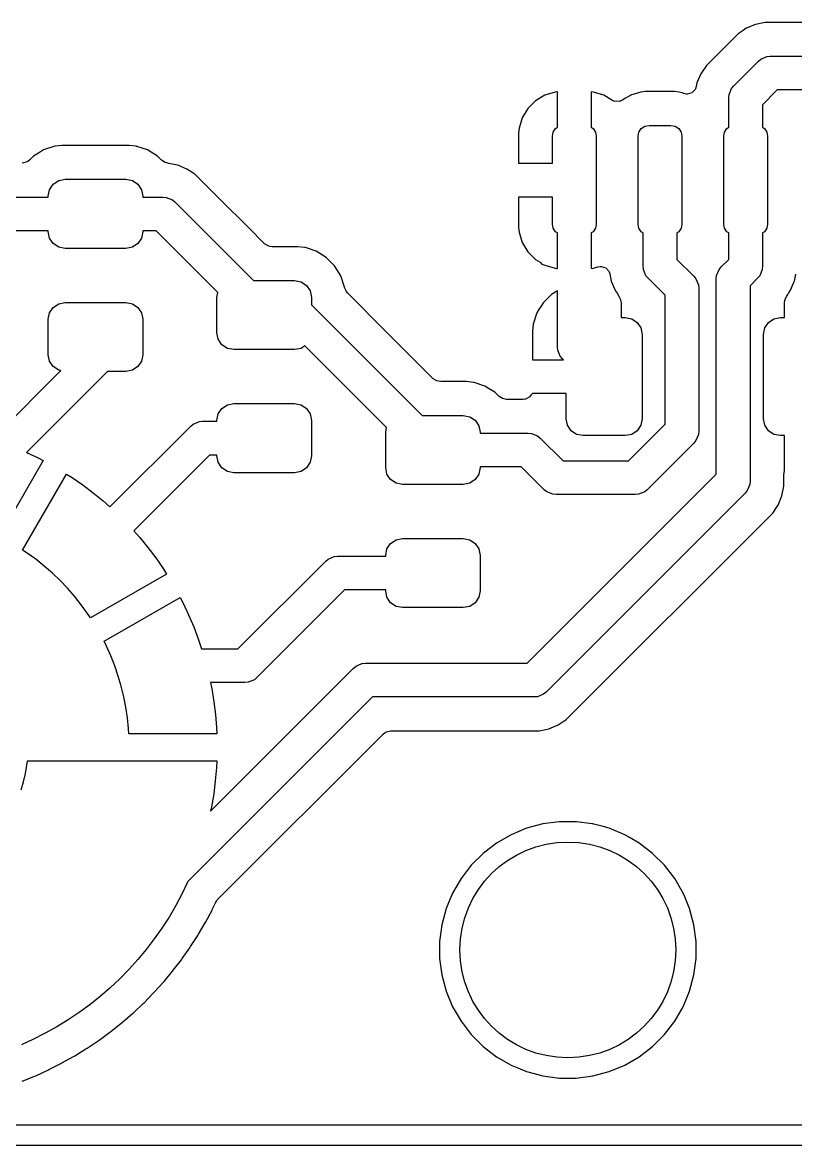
# Model space of a CAD drawing. Header units: millimetres. Extents: x 117.1 to 182.9, y -117.9 to -82.1.
# Drawn here: x 141.92 to 153.37, y -117.9 to -101.25 of the extents above; entities that cross this region are included whole.
import ezdxf

# ---------------------------------------------------------------- set-up
doc = ezdxf.new("R2010")
doc.units = ezdxf.units.MM
for name, color, linetype, lineweight, true_color in [('cut_in', 5, 'CONTINUOUS', 25, 0x0000ff), ('cut_out', 174, 'CONTINUOUS', 25, 0x000080), ('trace_in', 6, 'CONTINUOUS', 25, 0xff00ff), ('trace_out', 214, 'CONTINUOUS', 25, 0x800080)]:
    doc.layers.add(name, color=color, linetype=linetype, lineweight=lineweight, true_color=true_color)

msp = doc.modelspace()

# ---------------------------------------------------------------- linework, layer by layer
at = {"layer": 'cut_in'}
msp.add_circle((150, -115), 1.6, dxfattribs=at)
at = {"layer": 'cut_out', "linetype": 'CONTINUOUS'}
msp.add_line((164, -117.9), (136, -117.9), dxfattribs=at)
at = {"layer": 'trace_in', "linetype": 'CONTINUOUS'}
for p, q in [((149.658602, -102.328929), (149.520918, -102.412163)), ((149.812207, -102.281065), (149.658602, -102.328929)), ((149.841721, -102.278382), (149.812207, -102.281065)), ((149.844999, -102.278085), (149.841721, -102.278382)), ((149.845, -102.278085), (149.844999, -102.278085)), ((149.845, -102.804283), (149.845, -102.278085)), ((149.407163, -102.525918), (149.323928, -102.663603)), ((149.407166, -102.525914), (149.407163, -102.525918)), ((149.520914, -102.412166), (149.407166, -102.525914)), ((149.520918, -102.412163), (149.520914, -102.412166)), ((149.323927, -102.663605), (149.276066, -102.8172)), ((149.323928, -102.663603), (149.323927, -102.663605)), ((149.276063, -102.81721), (149.27, -102.883947)), ((149.27, -102.883947), (149.27, -102.883956)), ((149.27, -102.883956), (149.27, -103.3375)), ((149.276066, -102.8172), (149.276063, -102.81721)), ((149.77, -102.9375), (149.78237, -102.875314)), ((149.78237, -102.875314), (149.817595, -102.822595)), ((149.817595, -102.822595), (149.845, -102.804283)), ((149.77, -103.3375), (149.77, -102.9375)), ((149.27, -103.3375), (149.77, -103.3375)), ((149.77, -103.8375), (149.27, -103.8375)), ((149.27, -103.8375), (149.27, -104.291051)), ((149.77, -104.2375), (149.77, -103.8375)), ((149.27, -104.291051), (149.276063, -104.357788)), ((149.276063, -104.357788), (149.276066, -104.357798)), ((149.276066, -104.357798), (149.323927, -104.511393)), ((149.78237, -104.299686), (149.77, -104.2375)), ((149.817595, -104.352405), (149.78237, -104.299686)), ((149.845, -104.370716), (149.817595, -104.352405)), ((149.845, -104.896914), (149.845, -104.370716)), ((149.323927, -104.511393), (149.323928, -104.511395)), ((149.323928, -104.511395), (149.407163, -104.64908)), ((149.407163, -104.64908), (149.407166, -104.649084)), ((149.407166, -104.649084), (149.520915, -104.762833)), ((149.520915, -104.762833), (149.520917, -104.762834)), ((149.520917, -104.762834), (149.520919, -104.762836)), ((149.520919, -104.762836), (149.587701, -104.803208)), ((149.587701, -104.803208), (149.614316, -104.83227)), ((149.614316, -104.83227), (149.658604, -104.84607)), ((149.658604, -104.84607), (149.658607, -104.846072)), ((149.658607, -104.846072), (149.658606, -104.846072)), ((149.658606, -104.846072), (149.812197, -104.893932)), ((149.812197, -104.893932), (149.812207, -104.893935)), ((149.812207, -104.893935), (149.812212, -104.893935)), ((149.812212, -104.893935), (149.812214, -104.893936)), ((149.812214, -104.893936), (149.83627, -104.896121)), ((149.83627, -104.896121), (149.844989, -104.896913)), ((149.844989, -104.896913), (149.844991, -104.896914)), ((149.844991, -104.896914), (149.844999, -104.896914)), ((149.844999, -104.896914), (149.845, -104.896914)), ((149.845, -105.228191), (149.756652, -105.282685)), ((149.845, -106.0575), (149.845, -105.228191)), ((149.756652, -105.282685), (149.632685, -105.406652)), ((149.540638, -105.555888), (149.485494, -105.722299)), ((149.540641, -105.555879), (149.540638, -105.555888)), ((149.576833, -105.497203), (149.540641, -105.555879)), ((149.602003, -105.456394), (149.576833, -105.497203)), ((149.632685, -105.406652), (149.602003, -105.456394)), ((149.485493, -105.722304), (149.475, -105.825007)), ((149.485494, -105.722299), (149.485493, -105.722304)), ((149.475, -105.825007), (149.475, -105.82501)), ((149.475, -105.82501), (149.475, -105.825013)), ((149.475, -105.825013), (149.475, -106.25)), ((149.849804, -106.106273), (149.845, -106.0575)), ((149.887133, -106.196393), (149.849804, -106.106273)), ((149.887137, -106.196397), (149.887133, -106.196393)), ((149.918223, -106.234277), (149.887137, -106.196397)), ((149.475, -106.25), (149.933946, -106.25)), ((149.933946, -106.25), (149.918223, -106.234277)), ((149.387786, -113.196499), (149.15765, -113.291824)), ((149.628439, -113.132016), (149.387786, -113.196499)), ((149.871333, -113.100039), (149.628439, -113.132016)), ((149.873347, -113.099705), (149.871333, -113.100039)), ((149.875424, -113.0995), (149.873347, -113.099705)), ((149.875429, -113.0995), (149.875424, -113.0995)), ((149.875435, -113.0995), (149.875429, -113.0995)), ((150.124565, -113.0995), (149.875435, -113.0995)), ((150.12457, -113.0995), (150.124565, -113.0995)), ((150.124575, -113.0995), (150.12457, -113.0995)), ((150.126649, -113.099705), (150.124575, -113.0995)), ((150.128665, -113.100039), (150.126649, -113.099705)), ((150.359465, -113.130424), (150.128665, -113.100039)), ((150.359473, -113.130425), (150.359465, -113.130424)), ((150.371561, -113.132017), (150.359473, -113.130425)), ((150.371564, -113.132017), (150.371561, -113.132017)), ((150.371565, -113.132018), (150.371564, -113.132017)), ((150.383335, -113.135171), (150.371565, -113.132018)), ((150.383346, -113.135174), (150.383335, -113.135171)), ((150.406833, -113.141467), (150.383346, -113.135174)), ((150.406833, -113.141468), (150.406833, -113.141467)), ((150.521921, -113.172306), (150.406833, -113.141468)), ((150.612214, -113.1965), (150.521921, -113.172306)), ((150.842348, -113.291824), (150.612214, -113.1965)), ((149.157609, -113.291845), (148.941873, -113.416399)), ((149.15761, -113.291843), (149.157609, -113.291845)), ((149.157623, -113.291837), (149.15761, -113.291843)), ((149.15763, -113.291833), (149.157623, -113.291837)), ((149.157637, -113.29183), (149.15763, -113.291833)), ((149.15765, -113.291824), (149.157637, -113.29183)), ((150.842361, -113.29183), (150.842348, -113.291824)), ((150.842376, -113.291837), (150.842361, -113.29183)), ((150.921666, -113.337615), (150.842376, -113.291837)), ((151.058125, -113.416399), (150.921666, -113.337615)), ((148.941873, -113.416399), (148.744232, -113.568053)), ((151.255766, -113.568053), (151.058125, -113.416399)), ((148.744209, -113.568074), (148.568074, -113.744209)), ((148.744217, -113.568067), (148.744209, -113.568074)), ((148.744232, -113.568053), (148.744217, -113.568067)), ((151.255771, -113.568057), (151.255766, -113.568053)), ((151.255774, -113.56806), (151.255771, -113.568057)), ((151.255781, -113.568066), (151.255774, -113.56806)), ((151.431933, -113.744218), (151.255781, -113.568066)), ((148.568053, -113.744232), (148.416399, -113.941873)), ((148.568067, -113.744217), (148.568053, -113.744232)), ((148.568074, -113.744209), (148.568067, -113.744217)), ((151.431939, -113.744225), (151.431933, -113.744218)), ((151.431941, -113.744228), (151.431939, -113.744225)), ((151.431945, -113.744232), (151.431941, -113.744228)), ((151.583599, -113.941873), (151.431945, -113.744232)), ((148.416399, -113.941873), (148.291845, -114.157609)), ((151.708162, -114.157623), (151.583599, -113.941873)), ((148.291824, -114.15765), (148.196499, -114.387786)), ((148.29183, -114.157637), (148.291824, -114.15765)), ((148.291833, -114.15763), (148.29183, -114.157637)), ((148.291837, -114.157623), (148.291833, -114.15763)), ((148.291845, -114.157609), (148.291837, -114.157623)), ((151.708169, -114.157638), (151.708162, -114.157623)), ((151.731661, -114.214354), (151.708169, -114.157638)), ((151.803502, -114.387793), (151.731661, -114.214354)), ((148.196499, -114.387786), (148.132016, -114.628439)), ((151.867982, -114.628435), (151.803502, -114.387793)), ((148.132016, -114.628439), (148.099501, -114.875417)), ((151.9005, -114.875435), (151.867982, -114.628435)), ((148.099501, -114.875417), (148.0995, -114.875446)), ((148.0995, -114.875446), (148.0995, -115.124552)), ((151.9005, -115.124565), (151.9005, -114.875435)), ((148.0995, -115.124552), (148.099501, -115.124581)), ((148.099501, -115.124581), (148.132016, -115.371559)), ((151.867982, -115.371565), (151.9005, -115.124565)), ((148.132016, -115.371559), (148.196499, -115.612212)), ((151.803502, -115.612207), (151.867982, -115.371565)), ((148.196499, -115.612212), (148.291824, -115.842348)), ((151.708164, -115.842373), (151.803502, -115.612207)), ((148.291824, -115.842348), (148.29183, -115.842361)), ((148.29183, -115.842361), (148.291837, -115.842376)), ((148.291837, -115.842376), (148.342703, -115.930479)), ((151.583599, -116.058127), (151.708164, -115.842373)), ((148.342703, -115.930479), (148.416399, -116.058125)), ((148.416399, -116.058125), (148.568053, -116.255766)), ((151.431938, -116.255776), (151.583599, -116.058127)), ((148.568053, -116.255766), (148.568057, -116.255771)), ((148.568057, -116.255771), (148.56806, -116.255774)), ((148.56806, -116.255774), (148.568066, -116.255781)), ((148.568066, -116.255781), (148.744218, -116.431933)), ((151.255776, -116.431938), (151.431938, -116.255776)), ((148.744218, -116.431933), (148.744225, -116.431939)), ((148.744225, -116.431939), (148.744228, -116.431941)), ((148.744228, -116.431941), (148.744232, -116.431945)), ((148.744232, -116.431945), (148.790931, -116.467778)), ((148.790931, -116.467778), (148.941873, -116.583599)), ((151.058127, -116.583599), (151.255776, -116.431938)), ((148.941873, -116.583599), (149.157623, -116.708162)), ((149.157623, -116.708162), (149.157638, -116.708169)), ((149.157638, -116.708169), (149.256825, -116.749253)), ((150.612207, -116.803502), (150.842373, -116.708164)), ((150.842373, -116.708164), (151.058127, -116.583599)), ((149.256825, -116.749253), (149.387793, -116.803502)), ((149.387793, -116.803502), (149.628435, -116.867982)), ((149.628435, -116.867982), (149.875435, -116.9005)), ((150.124565, -116.9005), (150.371565, -116.867982)), ((150.371565, -116.867982), (150.612207, -116.803502)), ((149.875435, -116.9005), (149.875442, -116.9005)), ((149.875442, -116.9005), (150.124558, -116.9005)), ((150.124558, -116.9005), (150.124565, -116.9005))]:
    msp.add_line(p, q, dxfattribs=at)
at = {"layer": 'trace_out', "linetype": 'CONTINUOUS'}
for p, q in [((152.595269, -101.367813), (152.521591, -101.417041)), ((152.644494, -101.334922), (152.595269, -101.367813)), ((152.644505, -101.334915), (152.644494, -101.334922)), ((152.644519, -101.334908), (152.644505, -101.334915)), ((152.781076, -101.278345), (152.644519, -101.334908)), ((152.781096, -101.278338), (152.781076, -101.278345)), ((152.781104, -101.278336), (152.781096, -101.278338)), ((152.926077, -101.2495), (152.781104, -101.278336)), ((155.373332, -101.2495), (152.926077, -101.2495)), ((152.521575, -101.417053), (152.05205, -101.886578)), ((152.521591, -101.417041), (152.521575, -101.417053)), ((152.05205, -101.886578), (151.978231, -101.997054)), ((152.458223, -102.188223), (152.823223, -101.823223)), ((152.823223, -101.823223), (152.861108, -101.792132)), ((152.861108, -101.792132), (152.913899, -101.770265)), ((152.913899, -101.770265), (152.951227, -101.754804)), ((152.951227, -101.754804), (153, -101.75)), ((153, -101.75), (155.975, -101.75)), ((151.969908, -102.009519), (151.913345, -102.146076)), ((151.969915, -102.009505), (151.969908, -102.009519)), ((151.969928, -102.009484), (151.969915, -102.009505)), ((151.978166, -101.997155), (151.969928, -102.009484)), ((151.978231, -101.997054), (151.978166, -101.997155)), ((151.891287, -102.231207), (151.884502, -102.244177)), ((151.90303, -102.197923), (151.891287, -102.231207)), ((151.913341, -102.146089), (151.90303, -102.197923)), ((151.913342, -102.146086), (151.913341, -102.146089)), ((151.913343, -102.146082), (151.913342, -102.146085)), ((151.913342, -102.146085), (151.913342, -102.146086)), ((151.913345, -102.146076), (151.913343, -102.146082)), ((152.389804, -102.316227), (152.427133, -102.226107)), ((152.427133, -102.226107), (152.427137, -102.226102)), ((152.427137, -102.226102), (152.458223, -102.188223)), ((150.377791, -102.281065), (150.345, -102.278085)), ((150.345, -102.278085), (150.345, -102.804283)), ((150.377794, -102.281066), (150.377791, -102.281065)), ((150.531396, -102.328929), (150.377794, -102.281066)), ((150.651593, -102.401592), (150.531396, -102.328929)), ((150.8455, -102.378583), (150.808921, -102.400695)), ((150.845503, -102.378581), (150.8455, -102.378583)), ((150.926056, -102.329884), (150.845503, -102.378581)), ((150.927942, -102.328685), (150.926056, -102.329884)), ((150.928397, -102.328468), (150.927942, -102.328685)), ((151.082118, -102.280567), (150.928397, -102.328468)), ((151.148894, -102.2745), (151.082118, -102.280567)), ((151.581088, -102.2745), (151.148894, -102.2745)), ((151.581091, -102.2745), (151.581088, -102.2745)), ((151.647887, -102.28057), (151.581091, -102.2745)), ((151.692446, -102.294455), (151.647887, -102.28057)), ((151.718714, -102.30264), (151.692446, -102.294455)), ((151.725142, -102.304643), (151.718714, -102.30264)), ((151.757694, -102.310182), (151.725142, -102.304643)), ((151.770289, -102.310623), (151.757694, -102.310182)), ((151.835985, -102.294455), (151.770289, -102.310623)), ((151.884502, -102.244177), (151.835985, -102.294455)), ((152.385, -102.365), (152.389804, -102.316227)), ((152.385, -102.804283), (152.385, -102.365)), ((153.103554, -102.25), (152.885, -102.468554)), ((155.975, -102.25), (153.103554, -102.25)), ((150.680805, -102.414451), (150.651593, -102.401592)), ((150.692942, -102.418015), (150.680805, -102.414451)), ((150.759532, -102.41893), (150.692942, -102.418015)), ((150.776428, -102.414469), (150.759532, -102.41893)), ((150.808921, -102.400695), (150.776428, -102.414469)), ((152.885, -102.468554), (152.885, -102.804283)), ((150.345, -102.804283), (150.372405, -102.822595)), ((150.372405, -102.822595), (150.40763, -102.875314)), ((150.40763, -102.875314), (150.42, -102.9375)), ((151.04, -102.9375), (151.05237, -102.875314)), ((151.05237, -102.875314), (151.087595, -102.822595)), ((151.087595, -102.822595), (151.140314, -102.78737)), ((151.140314, -102.78737), (151.2025, -102.775)), ((151.2025, -102.775), (151.5275, -102.775)), ((151.5275, -102.775), (151.589686, -102.78737)), ((151.589686, -102.78737), (151.642405, -102.822595)), ((151.642405, -102.822595), (151.67763, -102.875314)), ((151.67763, -102.875314), (151.69, -102.9375)), ((152.31, -102.9375), (152.32237, -102.875314)), ((152.32237, -102.875314), (152.357595, -102.822595)), ((152.357595, -102.822595), (152.385, -102.804283)), ((152.885, -102.804283), (152.912405, -102.822595)), ((152.912405, -102.822595), (152.94763, -102.875314)), ((152.94763, -102.875314), (152.96, -102.9375)), ((150.42, -102.9375), (150.42, -104.2375)), ((151.04, -104.2375), (151.04, -102.9375)), ((151.69, -102.9375), (151.69, -104.2375)), ((152.31, -104.2375), (152.31, -102.9375)), ((152.96, -102.9375), (152.96, -104.2375)), ((142.081338, -103.232291), (142.025555, -103.288075)), ((142.156002, -103.186238), (142.081338, -103.232291)), ((142.230663, -103.140187), (142.156002, -103.186238)), ((142.230665, -103.140186), (142.230663, -103.140187)), ((142.230667, -103.140185), (142.230665, -103.140186)), ((142.397032, -103.085056), (142.230667, -103.140185)), ((142.397193, -103.085001), (142.397032, -103.085056)), ((142.397197, -103.085), (142.397193, -103.085001)), ((142.499953, -103.074503), (142.397197, -103.085)), ((142.499972, -103.074501), (142.499953, -103.074503)), ((142.49998, -103.074501), (142.499972, -103.074501)), ((142.499998, -103.0745), (142.49998, -103.074501)), ((143.50001, -103.0745), (142.499998, -103.0745)), ((143.500019, -103.0745), (143.50001, -103.0745)), ((143.602792, -103.084999), (143.500019, -103.0745)), ((143.608445, -103.086641), (143.602792, -103.084999)), ((143.611265, -103.087807), (143.608445, -103.086641)), ((143.769334, -103.140186), (143.611265, -103.087807)), ((143.918656, -103.232288), (143.769334, -103.140186)), ((143.918657, -103.232289), (143.918656, -103.232288)), ((143.979637, -103.293269), (143.918657, -103.232289)), ((141.974218, -103.321831), (141.914789, -103.337)), ((141.997303, -103.309225), (141.974218, -103.321831)), ((142.025555, -103.288075), (141.997303, -103.309225)), ((144.032382, -103.324565), (143.979637, -103.293269)), ((144.07111, -103.335937), (144.032382, -103.324565)), ((144.081854, -103.338577), (144.07111, -103.335937)), ((144.218899, -103.365838), (144.081854, -103.338577)), ((144.218902, -103.365839), (144.218899, -103.365838)), ((144.218907, -103.36584), (144.218902, -103.365839)), ((144.218917, -103.365843), (144.218907, -103.36584)), ((144.218921, -103.365845), (144.218917, -103.365843)), ((144.218932, -103.365848), (144.218921, -103.365845)), ((144.355493, -103.422414), (144.218932, -103.365848)), ((144.40473, -103.455313), (144.355493, -103.422414)), ((144.478414, -103.504546), (144.40473, -103.455313)), ((144.478421, -103.504552), (144.478414, -103.504546)), ((144.478427, -103.504558), (144.478421, -103.504552)), ((144.478428, -103.504559), (144.478427, -103.504558)), ((144.847687, -103.873819), (144.478428, -103.504559)), ((142.3, -103.825), (142.31903, -103.729329)), ((142.31903, -103.729329), (142.373223, -103.648223)), ((142.373223, -103.648223), (142.454329, -103.59403)), ((142.454329, -103.59403), (142.55, -103.575)), ((142.55, -103.575), (143.45, -103.575)), ((143.45, -103.575), (143.545671, -103.59403)), ((143.545671, -103.59403), (143.626777, -103.648223)), ((143.626777, -103.648223), (143.68097, -103.729329)), ((143.68097, -103.729329), (143.7, -103.825)), ((141.2, -103.8375), (142.3, -103.8375)), ((142.3, -103.8375), (142.3, -103.825)), ((143.7, -103.825), (143.7, -103.8375)), ((143.7, -103.8375), (144, -103.8375)), ((144, -103.8375), (144.048773, -103.842304)), ((144.048773, -103.842304), (144.138893, -103.879633)), ((144.138893, -103.879633), (144.138897, -103.879637)), ((144.138897, -103.879637), (144.176777, -103.910723)), ((145.264918, -104.291051), (144.847687, -103.873819)), ((144.176777, -103.910723), (145.341053, -105.075)), ((142.3, -104.3375), (141.2, -104.3375)), ((142.3, -104.35), (142.3, -104.3375)), ((142.31903, -104.445671), (142.3, -104.35)), ((143.7, -104.35), (143.68097, -104.445671)), ((143.896446, -104.3375), (143.7, -104.3375)), ((143.7, -104.3375), (143.7, -104.35)), ((144.813927, -105.25498), (143.896446, -104.3375)), ((145.504636, -104.530769), (145.264918, -104.291051)), ((150.372405, -104.352405), (150.345, -104.370716)), ((150.345, -104.370716), (150.345, -104.889913)), ((150.40763, -104.299686), (150.372405, -104.352405)), ((150.42, -104.2375), (150.40763, -104.299686)), ((151.05237, -104.299686), (151.04, -104.2375)), ((151.087595, -104.352405), (151.05237, -104.299686)), ((151.115, -104.370716), (151.087595, -104.352405)), ((151.115, -104.865), (151.115, -104.370716)), ((151.642405, -104.352405), (151.615, -104.370716)), ((151.615, -104.370716), (151.615, -104.761446)), ((151.67763, -104.299686), (151.642405, -104.352405)), ((151.69, -104.2375), (151.67763, -104.299686)), ((152.32237, -104.299686), (152.31, -104.2375)), ((152.357595, -104.352405), (152.32237, -104.299686)), ((152.385, -104.370716), (152.357595, -104.352405)), ((152.385, -104.761446), (152.385, -104.370716)), ((152.912405, -104.352405), (152.885, -104.370716)), ((152.885, -104.370716), (152.885, -104.865)), ((152.94763, -104.299686), (152.912405, -104.352405)), ((152.96, -104.2375), (152.94763, -104.299686)), ((142.373223, -104.526777), (142.31903, -104.445671)), ((142.454329, -104.58097), (142.373223, -104.526777)), ((143.626777, -104.526777), (143.545671, -104.58097)), ((143.68097, -104.445671), (143.626777, -104.526777)), ((145.557381, -104.562065), (145.504636, -104.530769)), ((145.582623, -104.569477), (145.557381, -104.562065)), ((142.55, -104.6), (142.454329, -104.58097)), ((143.45, -104.6), (142.55, -104.6)), ((143.545671, -104.58097), (143.45, -104.6)), ((145.617559, -104.5745), (145.582623, -104.569477)), ((146.000009, -104.5745), (145.617559, -104.5745)), ((146.000016, -104.5745), (146.000009, -104.5745)), ((146.000025, -104.5745), (146.000016, -104.5745)), ((146.102796, -104.584999), (146.000025, -104.5745)), ((146.108439, -104.586639), (146.102796, -104.584999)), ((146.111265, -104.587807), (146.108439, -104.586639)), ((146.269334, -104.640186), (146.111265, -104.587807)), ((146.418656, -104.732288), (146.269334, -104.640186)), ((146.542712, -104.856344), (146.418656, -104.732288)), ((146.634814, -105.005666), (146.542712, -104.856344)), ((150.345, -104.889913), (150.3667, -104.894942)), ((150.3667, -104.894942), (150.377791, -104.893935)), ((150.377791, -104.893935), (150.377799, -104.893933)), ((150.377799, -104.893933), (150.443626, -104.873421)), ((150.443626, -104.873421), (150.478464, -104.867824)), ((150.478464, -104.867824), (150.493103, -104.867582)), ((150.493103, -104.867582), (150.560457, -104.886156)), ((150.560457, -104.886156), (150.60607, -104.936132)), ((151.119804, -104.913773), (151.115, -104.865)), ((151.615, -104.761446), (151.866776, -105.013223)), ((152.242137, -104.911102), (152.273223, -104.873223)), ((152.273223, -104.873223), (152.385, -104.761446)), ((152.885, -104.865), (152.880197, -104.913762)), ((146.689999, -105.172203), (146.634814, -105.005666)), ((150.60607, -104.936132), (150.611706, -104.947411)), ((150.611706, -104.947411), (150.622401, -104.978646)), ((150.622401, -104.978646), (150.643336, -105.083893)), ((151.157133, -105.003893), (151.119804, -104.913773)), ((151.157137, -105.003897), (151.157133, -105.003893)), ((151.188223, -105.041777), (151.157137, -105.003897)), ((151.44, -105.293553), (151.188223, -105.041777)), ((151.866776, -105.013223), (151.897862, -105.051102)), ((151.897862, -105.051102), (151.897867, -105.051107)), ((151.897867, -105.051107), (151.935196, -105.141227)), ((152.2, -105.05), (152.204804, -105.001227)), ((152.2, -107.946446), (152.2, -105.05)), ((152.204804, -105.001227), (152.242133, -104.911107)), ((152.242133, -104.911107), (152.242137, -104.911102)), ((152.811777, -105.041776), (152.7, -105.153553)), ((152.842868, -105.003892), (152.811777, -105.041776)), ((152.880197, -104.913772), (152.842868, -105.003892)), ((152.880197, -104.913762), (152.880197, -104.913772)), ((153.356659, -105.083912), (153.377271, -104.980281)), ((145.341053, -105.075), (145.95, -105.075)), ((145.95, -105.075), (146.045671, -105.09403)), ((146.045671, -105.09403), (146.126777, -105.148223)), ((146.126777, -105.148223), (146.18097, -105.229329)), ((146.18097, -105.229329), (146.2, -105.325)), ((146.689999, -105.172205), (146.689999, -105.172203)), ((146.691093, -105.177316), (146.689999, -105.172205)), ((146.703515, -105.210797), (146.691093, -105.177316)), ((146.708811, -105.220495), (146.703515, -105.210797)), ((146.717646, -105.236675), (146.708811, -105.220495)), ((150.643336, -105.083893), (150.643338, -105.083902)), ((150.643338, -105.083902), (150.643344, -105.083921)), ((150.643344, -105.083921), (150.695898, -105.210798)), ((150.695898, -105.210798), (150.699913, -105.22049)), ((150.699913, -105.22049), (150.699914, -105.220492)), ((150.699914, -105.220492), (150.699915, -105.220494)), ((150.699915, -105.220494), (150.699916, -105.220495)), ((150.699916, -105.220495), (150.703036, -105.225164)), ((150.703036, -105.225164), (150.703037, -105.225166)), ((150.703037, -105.225166), (150.728928, -105.263915)), ((151.935196, -105.141227), (151.94, -105.19)), ((151.94, -105.19), (151.94, -107.31)), ((152.7, -105.153553), (152.7, -108.05)), ((153.275926, -105.256648), (153.300084, -105.220495)), ((153.300084, -105.220495), (153.340088, -105.123917)), ((153.340088, -105.123917), (153.346526, -105.108376)), ((153.346526, -105.108376), (153.355098, -105.087681)), ((153.355098, -105.087681), (153.356659, -105.083912)), ((144.8, -105.325), (144.813927, -105.25498)), ((144.8, -105.85), (144.8, -105.325)), ((146.2, -105.325), (146.2, -105.433946)), ((146.738797, -105.264929), (146.717646, -105.236675)), ((147.298874, -105.825007), (146.738797, -105.264929)), ((150.728928, -105.263915), (150.728928, -105.263917)), ((150.728928, -105.263917), (150.72893, -105.263917)), ((150.72893, -105.263917), (150.756699, -105.305478)), ((150.756699, -105.305478), (150.771929, -105.337313)), ((150.771929, -105.337313), (150.778652, -105.358784)), ((150.778652, -105.358784), (150.781835, -105.368947)), ((150.781835, -105.368947), (150.7875, -105.406)), ((151.44, -107.206446), (151.44, -105.293553)), ((153.2125, -105.407017), (153.217523, -105.372082)), ((153.217523, -105.372082), (153.226862, -105.340276)), ((153.226862, -105.340276), (153.242737, -105.30632)), ((153.242737, -105.30632), (153.258531, -105.282683)), ((153.258531, -105.282683), (153.258532, -105.28268)), ((153.258532, -105.28268), (153.27107, -105.263917)), ((153.27107, -105.263917), (153.271072, -105.263915)), ((153.271072, -105.263915), (153.275926, -105.256648)), ((142.3, -105.65), (142.31903, -105.554329)), ((142.31903, -105.554329), (142.373223, -105.473223)), ((142.373223, -105.473223), (142.454329, -105.41903)), ((142.454329, -105.41903), (142.55, -105.4)), ((142.55, -105.4), (143.45, -105.4)), ((143.45, -105.4), (143.545671, -105.41903)), ((143.545671, -105.41903), (143.626777, -105.473223)), ((143.626777, -105.473223), (143.68097, -105.554329)), ((143.68097, -105.554329), (143.7, -105.65)), ((146.2, -105.433946), (147.841054, -107.075)), ((150.7875, -105.406), (150.7875, -105.625)), ((153.2125, -105.625), (153.2125, -105.407017)), ((142.3, -106.175), (142.3, -105.65)), ((143.7, -105.65), (143.7, -106.175)), ((150.7875, -105.625), (150.85, -105.625)), ((150.85, -105.625), (150.945671, -105.64403)), ((150.945671, -105.64403), (151.026777, -105.698223)), ((151.026777, -105.698223), (151.08097, -105.779329)), ((152.91903, -105.779329), (152.973223, -105.698223)), ((152.973223, -105.698223), (153.054329, -105.64403)), ((153.054329, -105.64403), (153.15, -105.625)), ((153.15, -105.625), (153.2125, -105.625)), ((144.81903, -105.945671), (144.8, -105.85)), ((147.363768, -105.889901), (147.298874, -105.825007)), ((147.383404, -105.909537), (147.363768, -105.889901)), ((151.08097, -105.779329), (151.1, -105.875)), ((151.1, -105.875), (151.1, -107.125)), ((152.9, -105.875), (152.91903, -105.779329)), ((152.9, -107.125), (152.9, -105.875)), ((144.873223, -106.026777), (144.81903, -105.945671)), ((144.954329, -106.08097), (144.873223, -106.026777)), ((146.102166, -106.04322), (146.045671, -106.08097)), ((147.313927, -107.254981), (146.102166, -106.04322)), ((148.004636, -106.530769), (147.383404, -105.909537)), ((142.31903, -106.270671), (142.3, -106.175)), ((143.7, -106.175), (143.68097, -106.270671)), ((145.05, -106.1), (144.954329, -106.08097)), ((145.95, -106.1), (145.05, -106.1)), ((146.045671, -106.08097), (145.95, -106.1)), ((142.373223, -106.351777), (142.31903, -106.270671)), ((142.454329, -106.40597), (142.373223, -106.351777)), ((143.626777, -106.351777), (143.545671, -106.40597)), ((143.68097, -106.270671), (143.626777, -106.351777)), ((141.467726, -107.427756), (142.483675, -106.411807)), ((143.176777, -106.425814), (141.978466, -107.624124)), ((142.483675, -106.411807), (142.454329, -106.40597)), ((143.177445, -106.425), (143.176777, -106.425814)), ((143.45, -106.425), (143.177445, -106.425)), ((143.545671, -106.40597), (143.45, -106.425)), ((148.057381, -106.562065), (148.004636, -106.530769)), ((148.082623, -106.569477), (148.057381, -106.562065)), ((148.117559, -106.5745), (148.082623, -106.569477)), ((148.500009, -106.5745), (148.117559, -106.5745)), ((148.500016, -106.5745), (148.500009, -106.5745)), ((148.500025, -106.5745), (148.500016, -106.5745)), ((148.602796, -106.584999), (148.500025, -106.5745)), ((148.608439, -106.586639), (148.602796, -106.584999)), ((148.611265, -106.587807), (148.608439, -106.586639)), ((148.767862, -106.639698), (148.611265, -106.587807)), ((148.769331, -106.640185), (148.767862, -106.639698)), ((148.769336, -106.640187), (148.769331, -106.640185)), ((148.825888, -106.675069), (148.769336, -106.640187)), ((148.918656, -106.732288), (148.825888, -106.675069)), ((148.918657, -106.732289), (148.918656, -106.732288)), ((148.918658, -106.73229), (148.918657, -106.732289)), ((148.979637, -106.793269), (148.918658, -106.73229)), ((149.032382, -106.824565), (148.979637, -106.793269)), ((149.057624, -106.831977), (149.032382, -106.824565)), ((149.09256, -106.837), (149.057624, -106.831977)), ((149.337669, -106.837), (149.09256, -106.837)), ((149.36404, -106.834163), (149.337669, -106.837)), ((149.371598, -106.832518), (149.36404, -106.834163)), ((149.426438, -106.805061), (149.371598, -106.832518)), ((149.431095, -106.801025), (149.426438, -106.805061)), ((149.456521, -106.7706), (149.431095, -106.801025)), ((149.459617, -106.765382), (149.456521, -106.7706)), ((149.475, -106.75), (149.459617, -106.765382)), ((149.975, -106.75), (149.475, -106.75)), ((149.975, -107.125), (149.975, -106.75)), ((144.8, -107.15), (144.81903, -107.054329)), ((144.81903, -107.054329), (144.873223, -106.973223)), ((144.873223, -106.973223), (144.954329, -106.91903)), ((144.954329, -106.91903), (145.05, -106.9)), ((145.05, -106.9), (145.95, -106.9)), ((145.95, -106.9), (146.045671, -106.91903)), ((146.045671, -106.91903), (146.126777, -106.973223)), ((146.126777, -106.973223), (146.18097, -107.054329)), ((146.18097, -107.054329), (146.2, -107.15)), ((144.410723, -107.235723), (144.448602, -107.204637)), ((144.448602, -107.204637), (144.448607, -107.204633)), ((144.448607, -107.204633), (144.538727, -107.167304)), ((144.538727, -107.167304), (144.5875, -107.1625)), ((144.5875, -107.1625), (144.8, -107.1625)), ((144.8, -107.1625), (144.8, -107.15)), ((146.2, -107.15), (146.2, -107.675)), ((147.841054, -107.075), (148.45, -107.075)), ((148.45, -107.075), (148.545671, -107.09403)), ((148.545671, -107.09403), (148.626777, -107.148223)), ((148.626777, -107.148223), (148.68097, -107.229329)), ((149.99403, -107.220671), (149.975, -107.125)), ((150.048223, -107.301777), (149.99403, -107.220671)), ((150.896446, -107.75), (151.44, -107.206446)), ((151.08097, -107.220671), (151.026777, -107.301777)), ((151.1, -107.125), (151.08097, -107.220671)), ((152.91903, -107.220671), (152.9, -107.125)), ((152.973223, -107.301777), (152.91903, -107.220671)), ((143.213739, -108.432706), (144.410723, -107.235723)), ((147.3, -107.325), (147.313927, -107.254981)), ((147.3, -107.85), (147.3, -107.325)), ((148.68097, -107.229329), (148.7, -107.325)), ((148.7, -107.325), (148.7, -107.3375)), ((148.7, -107.3375), (149.4125, -107.3375)), ((149.4125, -107.3375), (149.461273, -107.342304)), ((149.461273, -107.342304), (149.551393, -107.379633)), ((149.551393, -107.379633), (149.551397, -107.379637)), ((149.551397, -107.379637), (149.589277, -107.410723)), ((150.129329, -107.35597), (150.048223, -107.301777)), ((150.225, -107.375), (150.129329, -107.35597)), ((150.85, -107.375), (150.225, -107.375)), ((150.945671, -107.35597), (150.85, -107.375)), ((151.026777, -107.301777), (150.945671, -107.35597)), ((151.935196, -107.358773), (151.897867, -107.448893)), ((151.94, -107.31), (151.935196, -107.358773)), ((153.054329, -107.35597), (152.973223, -107.301777)), ((153.15, -107.375), (153.054329, -107.35597)), ((153.2125, -107.375), (153.15, -107.375)), ((153.2125, -107.874999), (153.2125, -107.375)), ((149.589277, -107.410723), (149.928554, -107.75)), ((151.866776, -107.486777), (151.176777, -108.176777)), ((151.897862, -107.448897), (151.866776, -107.486777)), ((151.897867, -107.448893), (151.897862, -107.448897)), ((141.978466, -107.624124), (142.139377, -107.700251)), ((142.139377, -107.700251), (142.224711, -107.744354)), ((144.691054, -107.6625), (143.567155, -108.786398)), ((144.8, -107.6625), (144.691054, -107.6625)), ((144.8, -107.675), (144.8, -107.6625)), ((144.81903, -107.770671), (144.8, -107.675)), ((146.2, -107.675), (146.18097, -107.770671)), ((142.224711, -107.744354), (141.573935, -108.87153)), ((144.873223, -107.851777), (144.81903, -107.770671)), ((144.954329, -107.90597), (144.873223, -107.851777)), ((146.126777, -107.851777), (146.045671, -107.90597)), ((146.18097, -107.770671), (146.126777, -107.851777)), ((147.31903, -107.945671), (147.3, -107.85)), ((148.7, -107.85), (148.68097, -107.945671)), ((149.308946, -107.8375), (148.7, -107.8375)), ((148.7, -107.8375), (148.7, -107.85)), ((149.648223, -108.176777), (149.308946, -107.8375)), ((149.928554, -107.75), (150.896446, -107.75)), ((153.2125, -107.897495), (153.2125, -107.874999)), ((141.920346, -109.07153), (142.571121, -107.944354)), ((142.571121, -107.944354), (142.651981, -107.996207)), ((142.651981, -107.996207), (142.809961, -108.105519)), ((145.05, -107.925), (144.954329, -107.90597)), ((145.95, -107.925), (145.05, -107.925)), ((146.045671, -107.90597), (145.95, -107.925)), ((147.373223, -108.026777), (147.31903, -107.945671)), ((147.454329, -108.08097), (147.373223, -108.026777)), ((148.626777, -108.026777), (148.545671, -108.08097)), ((148.68097, -107.945671), (148.626777, -108.026777)), ((149.396446, -110.75), (152.2, -107.946446)), ((152.7, -108.05), (152.695196, -108.098773)), ((153.2005, -107.956189), (153.205524, -107.921252)), ((153.2005, -108.123918), (153.2005, -107.956189)), ((153.205524, -107.921252), (153.212499, -107.897495)), ((153.212499, -107.897495), (153.2125, -107.897495)), ((142.809961, -108.105519), (142.963441, -108.221066)), ((142.963441, -108.221066), (143.112175, -108.34266)), ((147.55, -108.1), (147.454329, -108.08097)), ((148.45, -108.1), (147.55, -108.1)), ((148.545671, -108.08097), (148.45, -108.1)), ((149.686102, -108.207862), (149.648223, -108.176777)), ((152.626777, -108.226777), (149.676777, -111.176777)), ((149.686107, -108.207867), (149.686102, -108.207862)), ((149.776227, -108.245196), (149.686107, -108.207867)), ((151.138893, -108.207867), (151.048773, -108.245196)), ((151.138897, -108.207862), (151.138893, -108.207867)), ((151.176777, -108.176777), (151.138897, -108.207862)), ((152.657862, -108.188897), (152.626777, -108.226777)), ((152.657867, -108.188893), (152.657862, -108.188897)), ((152.695196, -108.098773), (152.657867, -108.188893)), ((153.171658, -108.268913), (153.2005, -108.123918)), ((143.112175, -108.34266), (143.213739, -108.432706)), ((149.825, -108.25), (149.776227, -108.245196)), ((151, -108.25), (149.825, -108.25)), ((151.048773, -108.245196), (151, -108.25)), ((153.115084, -108.405495), (153.171658, -108.268913)), ((149.981131, -111.580236), (153.032952, -108.528416)), ((153.032952, -108.528416), (153.035472, -108.524645)), ((153.035472, -108.524645), (153.090215, -108.442714)), ((153.090215, -108.442714), (153.090216, -108.442712)), ((153.090216, -108.442712), (153.115084, -108.405495)), ((143.567155, -108.786398), (143.655009, -108.885489)), ((143.655009, -108.885489), (143.776606, -109.034222)), ((143.776606, -109.034222), (143.892153, -109.187701)), ((147.3, -109.15), (147.31903, -109.054329)), ((147.31903, -109.054329), (147.373223, -108.973223)), ((147.373223, -108.973223), (147.454329, -108.91903)), ((147.454329, -108.91903), (147.55, -108.9)), ((147.55, -108.9), (148.45, -108.9)), ((148.45, -108.9), (148.545671, -108.91903)), ((148.545671, -108.91903), (148.626777, -108.973223)), ((148.626777, -108.973223), (148.68097, -109.054329)), ((148.68097, -109.054329), (148.7, -109.15)), ((141.986625, -109.115578), (141.920346, -109.07153)), ((142.115582, -109.208862), (141.986625, -109.115578)), ((142.240166, -109.307911), (142.115582, -109.208862)), ((143.892153, -109.187701), (144.001468, -109.34568)), ((146.410724, -109.235723), (146.448608, -109.204632)), ((146.448608, -109.204632), (146.538728, -109.167303)), ((146.538728, -109.167303), (146.538737, -109.167303)), ((146.538737, -109.167303), (146.5875, -109.1625)), ((146.5875, -109.1625), (147.3, -109.1625)), ((147.3, -109.1625), (147.3, -109.15)), ((148.7, -109.15), (148.7, -109.675)), ((142.360118, -109.412521), (142.240166, -109.307911)), ((144.001468, -109.34568), (144.053312, -109.426545)), ((145.111136, -110.53531), (146.410724, -109.235723)), ((142.475191, -109.522476), (142.360118, -109.412521)), ((142.585147, -109.637547), (142.475191, -109.522476)), ((144.053312, -109.426545), (142.926136, -110.07732)), ((142.689759, -109.757498), (142.585147, -109.637547)), ((146.691053, -109.6625), (145.391467, -110.962087)), ((147.3, -109.6625), (146.691053, -109.6625)), ((147.3, -109.675), (147.3, -109.6625)), ((147.31903, -109.770671), (147.3, -109.675)), ((148.7, -109.675), (148.68097, -109.770671)), ((142.78881, -109.88208), (142.689759, -109.757498)), ((142.882095, -110.011036), (142.78881, -109.88208)), ((143.126136, -110.423731), (144.253312, -109.772955)), ((144.253312, -109.772955), (144.297413, -109.85829)), ((144.297413, -109.85829), (144.379572, -110.031948)), ((147.373223, -109.851777), (147.31903, -109.770671)), ((147.454329, -109.90597), (147.373223, -109.851777)), ((148.626777, -109.851777), (148.545671, -109.90597)), ((148.68097, -109.770671), (148.626777, -109.851777)), ((142.926136, -110.07732), (142.882095, -110.011036)), ((144.379572, -110.031948), (144.454717, -110.208754)), ((147.55, -109.925), (147.454329, -109.90597)), ((148.45, -109.925), (147.55, -109.925)), ((148.545671, -109.90597), (148.45, -109.925)), ((144.454717, -110.208754), (144.522727, -110.388425)), ((144.522727, -110.388425), (144.571703, -110.53531)), ((143.161509, -110.495019), (143.126136, -110.423731)), ((143.226547, -110.640283), (143.161509, -110.495019)), ((144.571703, -110.53531), (145.111136, -110.53531)), ((143.284916, -110.788354), (143.226547, -110.640283)), ((143.336493, -110.938925), (143.284916, -110.788354)), ((144.706148, -112.940297), (146.823223, -110.823223)), ((146.823223, -110.823223), (146.861108, -110.792132)), ((146.861108, -110.792132), (146.913899, -110.770265)), ((146.913899, -110.770265), (146.951227, -110.754804)), ((146.951227, -110.754804), (147, -110.75)), ((147, -110.75), (149.396446, -110.75)), ((143.381172, -111.091685), (143.336493, -110.938925)), ((145.21469, -111.03531), (144.702064, -111.03531)), ((144.702064, -111.03531), (144.721423, -111.129946)), ((145.263463, -111.030506), (145.21469, -111.03531)), ((145.353583, -110.993177), (145.263463, -111.030506)), ((145.353587, -110.993172), (145.353583, -110.993177)), ((145.391467, -110.962087), (145.353587, -110.993172)), ((143.418861, -111.246317), (143.381172, -111.091685)), ((144.721423, -111.129946), (144.752362, -111.31955)), ((149.638893, -111.207867), (149.548773, -111.245196)), ((149.638897, -111.207862), (149.638893, -111.207867)), ((149.676777, -111.176777), (149.638897, -111.207862)), ((143.449482, -111.402504), (143.418861, -111.246317)), ((147.103554, -111.25), (144.370386, -113.983167)), ((144.752362, -111.31955), (144.77569, -111.510241)), ((149.5, -111.25), (147.103554, -111.25)), ((149.548773, -111.245196), (149.5, -111.25)), ((143.472972, -111.55992), (143.449482, -111.402504)), ((144.77569, -111.510241), (144.791369, -111.701712)), ((143.489282, -111.718242), (143.472972, -111.55992)), ((143.494281, -111.797666), (143.489282, -111.718242)), ((144.791369, -111.701712), (144.795832, -111.797666)), ((149.671462, -111.731096), (149.718913, -111.721658)), ((149.718913, -111.721658), (149.855495, -111.665084)), ((149.855495, -111.665084), (149.945952, -111.604643)), ((149.945952, -111.604643), (149.945954, -111.604642)), ((149.945954, -111.604642), (149.971952, -111.587271)), ((149.971952, -111.587271), (149.974377, -111.585862)), ((149.974377, -111.585862), (149.976619, -111.584247)), ((149.976619, -111.584247), (149.978762, -111.582758)), ((149.978762, -111.582758), (149.981131, -111.580236)), ((144.795832, -111.797666), (143.494281, -111.797666)), ((144.818375, -114.24299), (147.261944, -111.799423)), ((147.261944, -111.799423), (147.290194, -111.778275)), ((147.290194, -111.778275), (147.313286, -111.765667)), ((147.313286, -111.765667), (147.372711, -111.7505)), ((147.372711, -111.7505), (149.57392, -111.7505)), ((149.57392, -111.7505), (149.671462, -111.731096)), ((141.983233, -112.259889), (141.989975, -112.197666)), ((141.989975, -112.197666), (144.795832, -112.197666)), ((144.795832, -112.197666), (144.791256, -112.295427)), ((141.934986, -112.505411), (141.962952, -112.383405)), ((141.962952, -112.383405), (141.983233, -112.259889)), ((144.791256, -112.295427), (144.775135, -112.490496)), ((141.899444, -112.62543), (141.934986, -112.505411)), ((144.775135, -112.490496), (144.751076, -112.684746)), ((144.751076, -112.684746), (144.719118, -112.877853)), ((144.719118, -112.877853), (144.706148, -112.940297)), ((144.365379, -113.994731), (144.280339, -114.171026)), ((144.370386, -113.983167), (144.365379, -113.994731)), ((144.280339, -114.171026), (144.188184, -114.343708)), ((144.188184, -114.343708), (144.089066, -114.51249)), ((144.735637, -114.390649), (144.782468, -114.29356)), ((144.782468, -114.29356), (144.793039, -114.27566)), ((144.793039, -114.27566), (144.804961, -114.25887)), ((144.804961, -114.25887), (144.818375, -114.24299)), ((144.089066, -114.51249), (143.98315, -114.677091)), ((144.634151, -114.581707), (144.726306, -114.409025)), ((144.726306, -114.409025), (144.735637, -114.390649)), ((143.98315, -114.677091), (143.870611, -114.837238)), ((144.52496, -114.768471), (144.624078, -114.599689)), ((144.624078, -114.599689), (144.634151, -114.581707)), ((143.870611, -114.837238), (143.751638, -114.992663)), ((144.408247, -114.950629), (144.456625, -114.875446)), ((144.456625, -114.875446), (144.514163, -114.786028)), ((144.514163, -114.786028), (144.52496, -114.768471)), ((143.751638, -114.992663), (143.626428, -115.14311)), ((144.284203, -115.127879), (144.396742, -114.967732)), ((144.396742, -114.967732), (144.408247, -114.950629)), ((143.626428, -115.14311), (143.495189, -115.288327)), ((144.153038, -115.299922), (144.272011, -115.144497)), ((144.272011, -115.144497), (144.284203, -115.127879)), ((143.495189, -115.288327), (143.35814, -115.428074)), ((144.01497, -115.466475), (144.14018, -115.316028)), ((144.14018, -115.316028), (144.153038, -115.299922)), ((143.35814, -115.428074), (143.215507, -115.562118)), ((143.870225, -115.627264), (144.001464, -115.482047)), ((144.001464, -115.482047), (144.01497, -115.466475)), ((143.067529, -115.690235), (142.91445, -115.812214)), ((143.215507, -115.562118), (143.067529, -115.690235)), ((143.719049, -115.782016), (143.856098, -115.642269)), ((143.856098, -115.642269), (143.870225, -115.627264)), ((142.91445, -115.812214), (142.756527, -115.927852)), ((143.561686, -115.930479), (143.704319, -115.796435)), ((143.704319, -115.796435), (143.719049, -115.782016)), ((142.594021, -116.036955), (142.427203, -116.139343)), ((142.756527, -115.927852), (142.594021, -116.036955)), ((143.398404, -116.072403), (143.546382, -115.944286)), ((143.546382, -115.944286), (143.561686, -115.930479)), ((142.427203, -116.139343), (142.256349, -116.234846)), ((143.055172, -116.335702), (143.213095, -116.220064)), ((143.213095, -116.220064), (143.22947, -116.207552)), ((143.22947, -116.207552), (143.382549, -116.085573)), ((143.382549, -116.085573), (143.398404, -116.072403)), ((142.081744, -116.323304), (141.903678, -116.404571)), ((142.256349, -116.234846), (142.081744, -116.323304)), ((142.875789, -116.456642), (143.038295, -116.347539)), ((143.038295, -116.347539), (143.055172, -116.335702)), ((142.69163, -116.570166), (142.858448, -116.467778)), ((142.858448, -116.467778), (142.875789, -116.456642)), ((142.310195, -116.774237), (142.4848, -116.685779)), ((142.4848, -116.685779), (142.502993, -116.676091)), ((142.502993, -116.676091), (142.673847, -116.580588)), ((142.673847, -116.580588), (142.69163, -116.570166)), ((142.026289, -116.9005), (142.094634, -116.872616)), ((142.094634, -116.872616), (142.113557, -116.864442)), ((142.113557, -116.864442), (142.291623, -116.783175)), ((142.291623, -116.783175), (142.310195, -116.774237)), ((141.913389, -116.946562), (142.026289, -116.9005)), ((163.993356, -117.5995), (136.006643, -117.5995))]:
    msp.add_line(p, q, dxfattribs=at)

doc.saveas('drawing.dxf')
